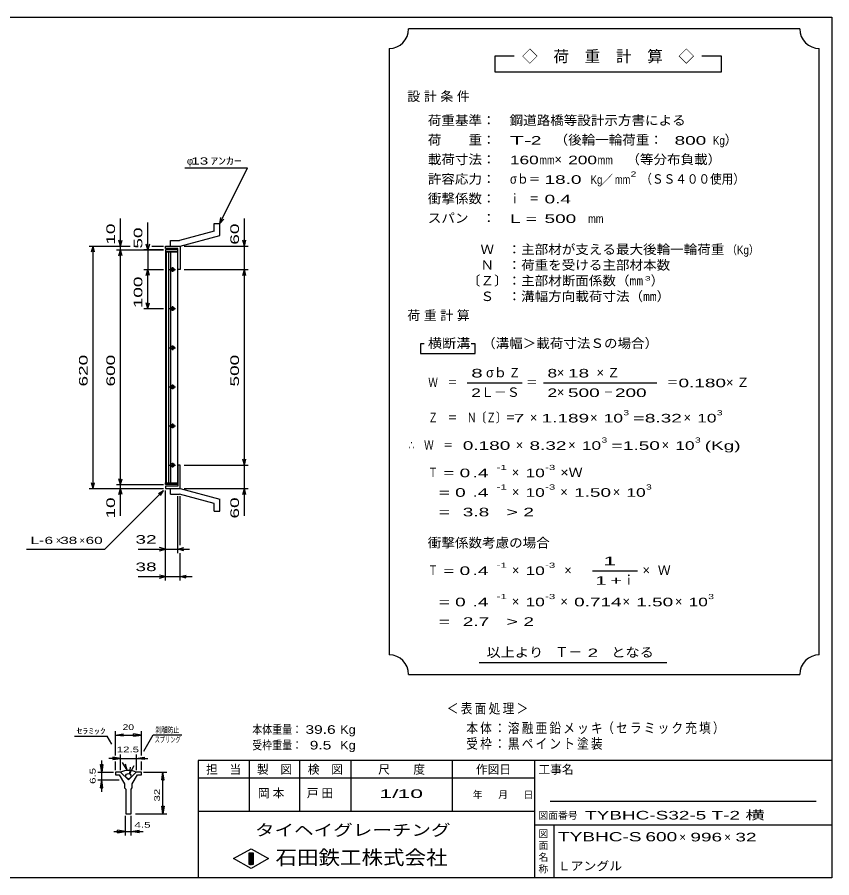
# Model space of a CAD drawing. Units: millimetres, scale not verified. Extents: x -1820 to 1731, y -1282 to 1054.
# Drawn here: x -352 to 1731, y -1146 to 1054 of the extents above; entities that cross this region are included whole.
import ezdxf
from ezdxf.enums import TextEntityAlignment as Align

# ---------------------------------------------------------------- set-up
doc = ezdxf.new("R2010")
doc.units = ezdxf.units.MM
doc.header["$LTSCALE"] = 10
for name, color, linetype, lineweight in [('0_2', 150, 'Continuous', 25), ('16', 3, 'Continuous', 25), ('19', 6, 'Continuous', 25), ('22', 2, 'Continuous', 25), ('32', 4, 'Continuous', 25)]:
    doc.layers.add(name, color=color, linetype=linetype, lineweight=lineweight)
doc.styles.add('ベクトル', font='')
doc.styles.get('ベクトル').set_extended_font_data('ベクトル')

msp = doc.modelspace()

# ---------------------------------------------------------------- linework, layer by layer
at = {"layer": '0_2'}
for p, q in [((-1729, 1053.5), (1731, 1053.5)), ((1731, 1053.5), (1731, -1146.5)), ((1731, -846.5), (111, -846.5)), ((111, -846.5), (111, -1146.5)), ((241, -846.5), (241, -976.5)), ((371, -976.5), (371, -846.5)), ((501, -846.5), (501, -976.5)), ((761, -976.5), (761, -846.5)), ((971, -846.5), (971, -1146.5)), ((971, -891.5), (111, -891.5)), ((1691, -951.5), (1011, -951.5)), ((111, -976.5), (971, -976.5)), ((971, -1011.5), (1731, -1011.5)), ((1021, -1146.5), (1021, -1011.5)), ((201, -1097.5), (246, -1072.5)), ((246, -1072.5), (291, -1097.5)), ((246, -1122.5), (201, -1097.5)), ((241, -1082.5), (251, -1082.5)), ((241, -1112.5), (241, -1082.5)), ((241, -1082.5), (243, -1082.5)), ((243, -1082.5), (243, -1112.5)), ((245, -1112.5), (245, -1082.5)), ((245, -1082.5), (247, -1082.5)), ((291, -1097.5), (246, -1122.5)), ((247, -1082.5), (247, -1112.5)), ((249, -1112.5), (249, -1082.5)), ((249, -1082.5), (251, -1082.5)), ((251, -1082.5), (251, -1112.5)), ((251, -1082.5), (251, -1112.5)), ((251, -1112.5), (241, -1112.5)), ((243, -1112.5), (245, -1112.5)), ((247, -1112.5), (249, -1112.5)), ((1731, -1146.5), (-1729, -1146.5))]:
    msp.add_line(p, q, dxfattribs=at)
at = {"layer": '16'}
for p, q in [((59, 458.5), (27, 458.5)), ((27, 458.5), (27, 454)), ((27, 454), (59, 454)), ((27, 454), (27, -137)), ((59, 454), (27, 454)), ((29, 454), (29, -137)), ((36, -137), (36, 454)), ((40, 454), (40, -137)), ((59, 454), (59, 458.5)), ((59, -137), (59, 454)), ((37, 408.5), (53, 408.5)), ((47, 411.5), (43, 411.5)), ((43, 405.5), (47, 405.5)), ((45, 414.5), (45, 402.5)), ((37, 308.5), (53, 308.5)), ((47, 311.5), (43, 311.5)), ((45, 314.5), (45, 302.5)), ((43, 305.5), (47, 305.5)), ((37, 208.5), (53, 208.5)), ((47, 211.5), (43, 211.5)), ((43, 205.5), (47, 205.5)), ((45, 214.5), (45, 202.5)), ((47, 111.5), (43, 111.5)), ((45, 114.5), (45, 102.5)), ((37, 108.5), (53, 108.5)), ((43, 105.5), (47, 105.5)), ((37, 8.5), (53, 8.5)), ((47, 11.5), (43, 11.5)), ((43, 5.5), (47, 5.5)), ((45, 14.5), (45, 2.5)), ((45, -85.5), (45, -97.5)), ((37, -91.5), (53, -91.5)), ((47, -88.5), (43, -88.5)), ((43, -94.5), (47, -94.5)), ((27, -137), (59, -137)), ((27, -141.5), (27, -137)), ((27, -137), (59, -137)), ((59, -141.5), (27, -141.5)), ((59, -137), (59, -141.5))]:
    msp.add_line(p, q, dxfattribs=at)
for centre, radius, start, end in [((43, 408.5), 3, 90, 270), ((45, 408.5), 4, 46.6, 133.4), ((45, 408.5), 4, 226.6, 313.4), ((47, 408.5), 3, 270, 90), ((43, 308.5), 3, 90, 270), ((45, 308.5), 4, 46.6, 133.4), ((47, 308.5), 3, 270, 90), ((45, 308.5), 4, 226.6, 313.4), ((43, 208.5), 3, 90, 270), ((45, 208.5), 4, 46.6, 133.4), ((45, 208.5), 4, 226.6, 313.4), ((47, 208.5), 3, 270, 90), ((43, 108.5), 3, 90, 270), ((45, 108.5), 4, 46.6, 133.4), ((47, 108.5), 3, 270, 90), ((45, 108.5), 4, 226.6, 313.4), ((43, 8.5), 3, 90, 270), ((45, 8.5), 4, 46.6, 133.4), ((45, 8.5), 4, 226.6, 313.4), ((47, 8.5), 3, 270, 90), ((45, -91.5), 4, 46.6, 133.4), ((43, -91.5), 3, 90, 270), ((45, -91.5), 4, 226.6, 313.4), ((47, -91.5), 3, 270, 90)]:
    msp.add_arc(centre, radius, start, end, dxfattribs=at)
at = {"layer": '19'}
for p, q in [((152, 506.5), (63, 482.5)), ((152, 526.5), (166, 526.5)), ((152, 506.5), (152, 526.5)), ((166, 495.5), (166, 526.5)), ((65, 468.5), (166, 495.5)), ((27, 462.5), (27, 468.5)), ((27, 468.5), (64, 468.5)), ((59, 462.5), (27, 462.5)), ((40, 482.5), (63, 482.5)), ((40, 468.5), (40, 482.5)), ((40, 468.5), (65, 468.5)), ((59, 408.5), (59, 462.5)), ((64, 468.5), (65, 467.5)), ((65, 467.5), (65, 408.5)), ((65, 408.5), (59, 408.5)), ((65, -91.5), (59, -91.5)), ((59, -91.5), (59, -145.5)), ((65, -150.5), (65, -91.5)), ((27, -145.5), (27, -151.5)), ((59, -145.5), (27, -145.5)), ((27, -151.5), (64, -151.5)), ((40, -151.5), (65, -151.5)), ((40, -165.5), (40, -151.5)), ((64, -151.5), (65, -150.5)), ((65, -151.5), (166, -178.5)), ((40, -165.5), (63, -165.5)), ((152, -189.5), (63, -165.5)), ((152, -209.5), (152, -189.5)), ((166, -209.5), (166, -178.5)), ((152, -209.5), (166, -209.5))]:
    msp.add_line(p, q, dxfattribs=at)
at = {"layer": '22', "color": 4}
for p, q in [((1649, 1023.5), (649, 1023.5)), ((599, 973.5), (599, -576.5)), ((1699, -576.5), (1699, 973.5)), ((919, 953.5), (869, 953.5)), ((869, 953.5), (869, 913.5)), ((1449, 953.5), (1399, 953.5)), ((1449, 913.5), (1449, 953.5)), ((869, 913.5), (1449, 913.5)), ((77, 668.5), (237, 668.5)), ((166, 526.5), (237, 668.5)), ((-88, 468.5), (-88, 538.5)), ((-18, 458.5), (-18, 528.5)), ((166, 526.5), (169, 541.1)), ((166, 526.5), (176, 537.5)), ((229, 468.5), (229, 538.5)), ((-168, 468.5), (-63, 468.5)), ((-162, 453.5), (-158, 468.5)), ((-154, 453.5), (-158, 468.5)), ((-158, -151.5), (-158, 468.5)), ((-98, 468.5), (-63, 468.5)), ((-88, 468.5), (-92, 483.5)), ((-88, 468.5), (-84, 483.5)), ((-88, 458.5), (-88, 468.5)), ((-18, 458.5), (-22, 473.5)), ((-14, 473.5), (-18, 458.5)), ((-8, 468.5), (22, 468.5)), ((-8, 468.5), (22, 468.5)), ((75, 468.5), (239, 468.5)), ((229, 468.5), (225, 483.5)), ((229, 468.5), (233, 483.5)), ((229, 408.5), (229, 468.5)), ((-98, 458.5), (22, 458.5)), ((-92, 443.5), (-88, 458.5)), ((-84, 443.5), (-88, 458.5)), ((-88, -141.5), (-88, 458.5)), ((22, 458.5), (-28, 458.5)), ((-18, 458.5), (-18, 408.5)), ((-28, 408.5), (22, 408.5)), ((-22, 393.5), (-18, 408.5)), ((-14, 393.5), (-18, 408.5)), ((-18, 308.5), (-18, 408.5)), ((75, 408.5), (239, 408.5)), ((225, 393.5), (229, 408.5)), ((233, 393.5), (229, 408.5)), ((229, -91.5), (229, 408.5)), ((-28, 308.5), (22, 308.5)), ((-18, 308.5), (-22, 323.5)), ((-18, 308.5), (-14, 323.5)), ((689, 218.5), (679, 218.5)), ((679, 218.5), (679, 193.5)), ((819, 218.5), (809, 218.5)), ((819, 193.5), (819, 218.5)), ((679, 193.5), (819, 193.5)), ((799, 118.5), (939, 118.5)), ((994, 118.5), (1284, 118.5)), ((229, -91.5), (225, -76.5)), ((229, -91.5), (233, -76.5)), ((75, -91.5), (239, -91.5)), ((229, -151.5), (229, -91.5)), ((-88, -141.5), (-92, -126.5)), ((-88, -141.5), (-84, -126.5)), ((-168, -151.5), (22, -151.5)), ((-158, -151.5), (-162, -136.5)), ((-158, -151.5), (-154, -136.5)), ((-98, -141.5), (22, -141.5)), ((-98, -151.5), (22, -151.5)), ((-92, -166.5), (-88, -151.5)), ((-88, -151.5), (-88, -141.5)), ((-84, -166.5), (-88, -151.5)), ((-88, -221.5), (-88, -151.5)), ((75, -151.5), (239, -151.5)), ((225, -166.5), (229, -151.5)), ((233, -166.5), (229, -151.5)), ((229, -221.5), (229, -151.5)), ((-128, -306.5), (22, -156.5)), ((9, -164.5), (22, -156.5)), ((14, -169.5), (22, -156.5)), ((27, -316.5), (27, -156.5)), ((27, -386.5), (27, -156.5)), ((59, -316.5), (59, -170.5)), ((65, -296.5), (65, -170.5)), ((-328, -306.5), (-128, -306.5)), ((-43, -306.5), (27, -306.5)), ((27, -306.5), (12, -302.5)), ((12, -310.5), (27, -306.5)), ((27, -306.5), (59, -306.5)), ((59, -306.5), (74, -302.5)), ((74, -310.5), (59, -306.5)), ((59, -306.5), (89, -306.5)), ((65, -386.5), (65, -316.5)), ((27, -376.5), (12, -372.5)), ((65, -376.5), (80, -372.5)), ((1119, -361.5), (1234, -361.5)), ((-43, -376.5), (27, -376.5)), ((12, -380.5), (27, -376.5)), ((27, -376.5), (65, -376.5)), ((80, -380.5), (65, -376.5)), ((65, -376.5), (95, -376.5)), ((829, -596.5), (1309, -596.5)), ((649, -626.5), (1649, -626.5))]:
    msp.add_line(p, q, dxfattribs=at)
for centre, start, end in [((599, 1023.5), 270, 0), ((1699, 1023.5), 180, 270), ((599, -626.5), 0, 90), ((1699, -626.5), 90, 180)]:
    msp.add_arc(centre, 50, start, end, dxfattribs=at)
at = {"layer": '32'}
for p, q in [((-205.33, -784.5), (-122, -784.5)), ((-110.33, -804.5), (-122, -784.5)), ((-101, -833.5), (-101, -771.5)), ((-101, -781.5), (-81, -778.5)), ((-81, -784.5), (-101, -781.5)), ((-101, -781.5), (-34.33, -781.5)), ((-81, -784.5), (-81, -778.5)), ((-34.33, -781.5), (-54.33, -778.5)), ((-54.33, -784.5), (-54.33, -778.5)), ((-54.33, -784.5), (-34.33, -781.5)), ((-34.33, -833.5), (-34.33, -771.5)), ((-28.33, -823.17), (-4, -781.17)), ((-4, -781.17), (69.34, -781.17)), ((-87.67, -871.5), (-87.67, -831.5)), ((-47.67, -831.5), (-47.67, -871.5)), ((-136, -876.5), (-139, -856.5)), ((-139, -856.5), (-133, -856.5)), ((-136, -876.5), (-136, -846.5)), ((-133, -856.5), (-136, -876.5)), ((-87.67, -841.5), (-117.67, -841.5)), ((-87.67, -841.5), (-107.67, -838.5)), ((-107.67, -838.5), (-107.67, -844.5)), ((-107.67, -844.5), (-87.67, -841.5)), ((-101, -871.5), (-101, -849.5)), ((-87.67, -841.5), (-47.67, -841.5)), ((-71, -871.5), (-82.67, -851.5)), ((-71, -871.5), (-74.67, -855.83)), ((-47.67, -841.5), (-27.67, -838.5)), ((-27.67, -844.5), (-47.67, -841.5)), ((-47.67, -841.5), (-17.67, -841.5)), ((-34.33, -871.5), (-34.33, -849.5)), ((-27.67, -838.5), (-27.67, -844.5)), ((-146, -876.5), (-106, -876.5)), ((-136, -896.5), (-136, -876.5)), ((-101, -876.5), (-101, -883.17)), ((-87.67, -876.5), (-101, -876.5)), ((-67.67, -896.5), (-87.67, -876.5)), ((-47.67, -876.5), (-67.67, -896.5)), ((-64.33, -879.83), (-53, -859.83)), ((-64.33, -879.83), (-62, -863.83)), ((-34.33, -876.5), (-47.67, -876.5)), ((-34.33, -883.17), (-34.33, -876.5)), ((-29.33, -876.5), (30.67, -876.5)), ((17.67, -896.5), (20.67, -876.5)), ((23.67, -896.5), (20.67, -876.5)), ((20.67, -983.17), (20.67, -876.5)), ((-146, -896.5), (-91, -896.5)), ((-139, -916.5), (-136, -896.5)), ((-133, -916.5), (-136, -896.5)), ((-136, -926.5), (-136, -896.5)), ((-101, -883.17), (-91, -883.17)), ((-91, -883.17), (-77.67, -906.5)), ((-57.67, -906.5), (-44.33, -883.17)), ((-44.33, -883.17), (-34.33, -883.17)), ((17.67, -896.5), (23.67, -896.5)), ((-139, -916.5), (-133, -916.5)), ((-77.67, -906.5), (-77.67, -916.5)), ((-77.67, -916.5), (-74.33, -919.83)), ((-74.33, -919.83), (-74.33, -983.17)), ((-61, -919.83), (-57.67, -916.5)), ((-61, -983.17), (-61, -919.83)), ((-57.67, -916.5), (-57.67, -906.5)), ((20.67, -983.17), (17.67, -963.17)), ((17.67, -963.17), (23.67, -963.17)), ((23.67, -963.17), (20.67, -983.17)), ((-75.17, -1038.17), (-75.17, -988.17)), ((-74.33, -983.17), (-61, -983.17)), ((-60.17, -1038.17), (-60.17, -988.17)), ((-49.33, -983.17), (30.67, -983.17)), ((-105.17, -1028.17), (-75.17, -1028.17)), ((-75.17, -1028.17), (-95.17, -1025.17)), ((-95.17, -1031.17), (-95.17, -1025.17)), ((-95.17, -1031.17), (-75.17, -1028.17)), ((-75.17, -1028.17), (-60.17, -1028.17)), ((-60.17, -1028.17), (-40.17, -1025.17)), ((-40.17, -1031.17), (-60.17, -1028.17)), ((-60.17, -1028.17), (-30.17, -1028.17)), ((-40.17, -1031.17), (-40.17, -1025.17))]:
    msp.add_line(p, q, dxfattribs=at)
msp.add_circle((-67.67, -886.5), 6.67, dxfattribs=at)
msp.add_arc((-68, -922.18), 50, 66, 113, dxfattribs=at)

# ---------------------------------------------------------------- texts
at = {"layer": '0_2', "style": 'ベクトル'}
for s, height, p in [('担\u3000当', 21.99, (131, -869.5)), ('製\u3000図', 21.99, (261, -869.5)), ('検\u3000図', 21.99, (391, -869.5)), ('尺\u3000\u3000度', 21.99, (571, -869.5)), ('作図日', 21.99, (821, -869.5)), ('工事名', 21.99, (981, -869.5)), ('年', 18.33, (813, -934)), ('月', 18.33, (878, -934)), ('日', 18.33, (943, -934)), ('図面番号', 18.33, (981, -987)), ('図', 18.33, (981, -1034)), ('面', 18.33, (981, -1064)), ('名', 18.33, (981, -1094)), ('称', 18.33, (981, -1124))]:
    msp.add_text(s, height=height, dxfattribs=at).set_placement(p, align=Align.MIDDLE_LEFT)
at = {"layer": '0_2', "color": 222, "style": 'ベクトル'}
for s, height, width, p in [('タイヘイグレーチング', 29.33, 1.25, (256, -1024.5)), ('石田鉄工株式会社', 36.66, 1.1, (308.5, -1094.5))]:
    msp.add_text(s, height=height, dxfattribs=dict(at, width=width)).set_placement(p, align=Align.MIDDLE_LEFT)
at = {"layer": '22', "style": 'ベクトル'}
for s, height, p in [('◇\u3000荷\u3000重\u3000計\u3000算\u3000◇', 29.33, (939, 953.5)), ('）', 24.19, (1457, 740)), ('φ', 18.33, (82, 686)), ('×', 24.19, (1022, 690)), ('／', 21.99, (1141.5, 638.5)), ('）', 24.19, (1268, 380)), ('σｂ', 24.19, (847, 145)), ('×', 24.19, (1028, 145)), ('Ｌ－Ｓ', 24.19, (834, 95)), ('×', 24.19, (1028, 95)), ('×', 24.19, (959, 30)), ('×', 24.19, (1113, 30)), ('×', 24.19, (1352, 30)), ('×', 24.19, (923, -40)), ('×', 24.19, (1057, -40)), ('×', 24.19, (1296, -40)), ('×', 24.19, (913, -110)), ('×', 24.19, (913, -160)), ('×', 24.19, (1037, -160)), ('×', 24.19, (1171, -160)), ('×', 18.33, (-253, -284)), ('×', 18.33, (-193, -284)), ('Ｗ', 24.19, (1286, -360)), ('×', 24.19, (913, -360)), ('×', 24.19, (1047, -360)), ('ｉ', 24.19, (1195.5, -385)), ('×', 24.19, (1247, -360)), ('×', 24.19, (913, -440)), ('×', 24.19, (1037, -440)), ('×', 24.19, (1196, -440)), ('×', 24.19, (1330, -440)), ('Ｔ－', 25.66, (1023, -569)), ('×', 21.99, (1341, -1042.5)), ('×', 21.99, (1456, -1042.5))]:
    msp.add_text(s, height=height, dxfattribs=at).set_placement(p, align=Align.MIDDLE_LEFT)
for s, height, width, p in [('荷重基準：\u3000', 24.19, 1.05, (698, 790)), ('鋼道路橋等設計示方書による', 24.19, 1.05, (907, 790)), ('荷\u3000\u3000重：\u3000', 24.19, 1.05, (698, 740)), ('T-', 21.99, 2, (908, 738.5)), (' 2 ', 21.99, 1.65, (948, 738.5)), ('（後輪一輪荷重：', 24.19, 1.05, (1022, 740)), ('  800', 21.99, 1.65, (1302, 738.5)), ('Kg', 21.99, 0.85, (1427, 738.5)), ('載荷寸法：\u3000', 24.19, 1.05, (698, 690)), ('\u3000（等分布負載）', 24.19, 1.05, (1171, 690)), (' 13 ', 18.33, 1.6, (82, 686)), ('ｱﾝｶｰ', 18.33, 1.6, (142, 686)), ('160', 21.99, 1.5, (908, 688.5)), ('mm', 21.99, 0.8, (983, 688.5)), ('200', 21.99, 1.5, (1057, 688.5)), ('mm', 21.99, 0.8, (1132, 688.5)), ('許容応力：\u3000', 24.19, 1.05, (698, 640)), ('σｂ＝', 24.19, 0.9, (908, 640)), (' 18.0', 21.99, 1.65, (983, 638.5)), ('Kg', 21.99, 0.85, (1114, 638.5)), ('mm', 21.99, 0.8, (1176.5, 638.5)), ('2', 13.2, 1.5, (1216.5, 652.5)), ('（ＳＳ４００使用）', 24.19, 0.9, (1241.5, 640)), ('衝撃係数：\u3000', 24.19, 1.05, (698, 590)), ('ｉ\u3000＝', 24.19, 0.75, (908, 590)), (' 0.4', 21.99, 1.65, (983, 588.5)), ('スパン\u3000：\u3000', 24.19, 1.05, (698, 540)), ('L =', 21.99, 1.65, (908, 538.5)), (' 500 ', 21.99, 1.65, (983, 538.5)), ('mm', 21.99, 0.8, (1108, 538.5)), ('\u3000Ｗ\u3000：主部材が支える最大後輪一輪荷重', 24.19, 1.05, (798, 460)), ('（Kg）', 21.99, 0.85, (1463, 458.5)), ('\u3000Ｎ\u3000：荷重を受ける主部材本数', 24.19, 1.05, (798, 420)), ('〔Ｚ〕：主部材断面係数（㎜', 24.19, 1.05, (798, 380)), ('3', 11, 1.8, (1253, 386)), ('\u3000Ｓ\u3000：溝幅方向載荷寸法（㎜）', 24.19, 1.05, (798, 340)), ('横断溝', 24.19, 1.1, (698, 220)), ('\u3000（溝幅＞載荷寸法Ｓの場合）', 24.19, 1.05, (802, 220)), ('8', 21.99, 1.8, (809, 143.5)), ('Ｚ', 24.19, 0.9, (905, 145)), ('8', 21.99, 1.5, (1004, 143.5)), (' 18 ', 21.99, 1.65, (1043, 143.5)), ('Ｗ\u3000＝', 24.19, 0.75, (699, 120)), ('＝', 24.19, 0.9, (949, 120)), ('＝', 24.19, 0.9, (1309, 120)), ('0.180', 21.99, 1.65, (1339, 118.5)), ('2', 21.99, 1.5, (809, 93.5)), ('2', 21.99, 1.5, (1004, 93.5)), (' 500 ', 21.99, 1.65, (1043, 93.5)), ('－', 24.19, 0.75, (1148, 95)), (' 200 ', 21.99, 1.65, (1163, 93.5)), ('Ｚ\u3000＝\u3000Ｎ〔Ｚ〕＝', 24.19, 0.75, (699, 30)), ('3', 13.2, 1.5, (1198, 42.5)), ('3', 13.2, 1.5, (1437, 42.5)), (' 7 ', 21.99, 1.65, (904, 28.5)), ('1.189', 21.99, 1.65, (989, 28.5)), ('10', 21.99, 1.5, (1148, 28.5)), ('=', 21.99, 1.7, (1223, 28.5)), ('8.32', 21.99, 1.65, (1253, 28.5)), ('10', 21.99, 1.5, (1387, 28.5)), ('3', 13.2, 1.5, (1142, -27.5)), ('3', 13.2, 1.5, (1381, -27.5)), ('∴\u3000Ｗ\u3000＝', 24.19, 0.75, (649, -40)), (' 0.180', 21.99, 1.65, (774, -41.5)), ('8.32', 21.99, 1.65, (958, -41.5)), ('10', 21.99, 1.5, (1092, -41.5)), ('=', 21.99, 1.7, (1167, -41.5)), ('1.50', 21.99, 1.65, (1197, -41.5)), ('10', 21.99, 1.5, (1331, -41.5)), ('(Kg)', 21.99, 1.65, (1406, -41.5)), ('Ｔ', 24.19, 0.75, (699, -110)), (' = 0', 21.99, 1.65, (724, -111.5)), (' .4 ', 21.99, 1.65, (799, -111.5)), ('-1', 13.2, 1.65, (874, -97.5)), ('10', 21.99, 1.5, (948, -111.5)), ('-3', 13.2, 1.65, (998, -97.5)), ('×Ｗ', 24.19, 1.1, (1037, -110)), ('  = 0', 21.99, 1.65, (699, -161.5)), (' .4 ', 21.99, 1.65, (799, -161.5)), ('-1', 13.2, 1.65, (874, -147.5)), ('10', 21.99, 1.5, (948, -161.5)), ('-3', 13.2, 1.65, (998, -147.5)), ('1.50', 21.99, 1.65, (1072, -161.5)), ('10', 21.99, 1.5, (1206, -161.5)), ('3', 13.2, 1.5, (1256, -147.5)), ('  =', 21.99, 1.65, (699, -211.5)), (' 3.8', 21.99, 1.65, (774, -211.5)), ('>', 21.99, 1.7, (899, -211.5)), (' 2 ', 21.99, 1.65, (929, -211.5)), ('L-', 18.33, 1.6, (-318, -284)), (' 6 ', 18.33, 1.6, (-293, -284)), (' 38 ', 18.33, 1.6, (-253, -284)), (' 60 ', 18.33, 1.6, (-188, -284)), (' 32 ', 21.99, 1.65, (-63, -281.5)), ('衝撃係数考慮の場合', 24.19, 1.05, (698, -290)), (' 38 ', 21.99, 1.65, (-63, -351.5)), ('Ｔ', 24.19, 0.75, (699, -360)), (' = 0', 21.99, 1.65, (724, -361.5)), (' .4 ', 21.99, 1.65, (799, -361.5)), ('-1', 13.2, 1.65, (874, -347.5)), ('10', 21.99, 1.5, (948, -361.5)), ('-3', 13.2, 1.65, (998, -347.5)), ('  = 0', 21.99, 1.65, (699, -441.5)), (' .4 ', 21.99, 1.65, (799, -441.5)), ('-1', 13.2, 1.65, (874, -427.5)), ('10', 21.99, 1.5, (948, -441.5)), ('-3', 13.2, 1.65, (998, -427.5)), ('0.714', 21.99, 1.65, (1072, -441.5)), ('1.50', 21.99, 1.65, (1231, -441.5)), ('10', 21.99, 1.5, (1365, -441.5)), ('3', 13.2, 1.5, (1415, -427.5)), (' 2.7', 21.99, 1.65, (774, -491.5)), ('>', 21.99, 1.7, (899, -491.5)), (' 2 ', 21.99, 1.65, (929, -491.5)), ('  =', 21.99, 1.65, (699, -491.5)), ('以上より\u3000', 24.19, 1.1, (848, -570)), (' 2 ', 21.99, 1.65, (1093, -571.5)), ('となる', 24.19, 1.1, (1167, -570)), ('本体重量：', 21.99, 0.85, (249, -767.5)), (' 39.6', 21.99, 1.35, (374, -767.5)), ('Kg', 21.99, 1.1, (474, -767.5)), ('受枠重量：', 21.99, 0.85, (249, -807.5)), ('  9.5', 21.99, 1.35, (374, -807.5)), ('Kg', 21.99, 1.1, (474, -807.5)), ('1/', 21.99, 2, (574, -931.5)), (' 10 ', 21.99, 2, (604, -931.5)), ('TYBHC-S32-5 T-2 横                        ', 21.99, 1.65, (1100, -986.5)), ('TYBHC-S', 23.46, 1.55, (1031, -1041.5)), (' 600 ', 23.46, 1.55, (1241, -1041.5)), (' 996 ', 21.99, 1.65, (1356, -1042.5)), (' 32 ', 21.99, 1.65, (1471, -1042.5)), ('Ｌアングル', 21.99, 1.1, (1030, -1116.5))]:
    msp.add_text(s, height=height, dxfattribs=dict(at, width=width)).set_placement(p, align=Align.MIDDLE_LEFT)
at = {"layer": '22', "style": 'ベクトル', "width": 1.65}
for s, p in [(' 10 ', (-113, 458.5)), (' 50 ', (-43, 448.5)), (' 60 ', (204, 458.5)), (' 100 ', (-43, 296)), (' 620 ', (-183, 96)), (' 600 ', (-113, 96)), (' 500 ', (204, 96)), (' 10 ', (-113, -241.5)), (' 60 ', (204, -241.5))]:
    msp.add_text(s, height=21.99, rotation=90, dxfattribs=at).set_placement(p, align=Align.MIDDLE_LEFT)
at = {"layer": '22', "attachment_point": 4, "style": 'ベクトル'}
for s, insert, char_height in [('\\T1.28;設計条件', (645.5, 850), 24.19), ('\\T1.28;荷重計算', (645.5, 290), 24.19), ('\\T1.42;×Ｚ', (1129.5, 145), 24.19), ('\\T1.42;×Ｚ', (1460.5, 120), 24.19), ('\\T1.25;\\W2;\\~1\\~', (1126.5, -336.5), 21.99), ('\\T1.33;\\W1.75;1+', (1126.5, -386.5), 21.99), ('\\T1.2;\\W0.85;＜表面処理＞', (746.5, -715), 25.66), ('\\T1.19;\\W0.85;本体：溶融亜鉛メッキ', (796.5, -765), 25.66), ('\\T1.19;\\W0.85;（セラミック充填）', (1144, -765), 25.66), ('\\T1.19;\\W0.85;受枠：黒ペイント塗装', (796.5, -805), 25.66), ('\\T1.25;岡本\u3000', (263.5, -931.5), 21.99), ('\\T1.25;戸田\u3000', (388.5, -931.5), 21.99)]:
    msp.add_mtext(s, dxfattribs=dict(at, insert=insert, char_height=char_height))
at = {"layer": '32', "color": 2, "style": 'ベクトル'}
for s, width, p in [('ｾﾗﾐｯｸ', 1.5, (-200.33, -771.5)), ('20', 1.35, (-82.67, -761.5)), ('剥離防止', 0.75, (1, -768.17)), ('スプリング', 0.65, (-0.66, -793.17)), ('12.5', 1.5, (-97.67, -818.5)), (' 4.5 ', 1.5, (-60.17, -1011.17))]:
    msp.add_text(s, height=14.66, dxfattribs=dict(at, width=width)).set_placement(p, align=Align.MIDDLE_LEFT)
at = {"layer": '32', "color": 2, "style": 'ベクトル', "width": 1.5}
for s, p in [('6.5', (-159, -906.5)), (' 32 ', (5.67, -959.83))]:
    msp.add_text(s, height=14.66, rotation=90, dxfattribs=at).set_placement(p, align=Align.MIDDLE_LEFT)

doc.saveas('drawing.dxf')
